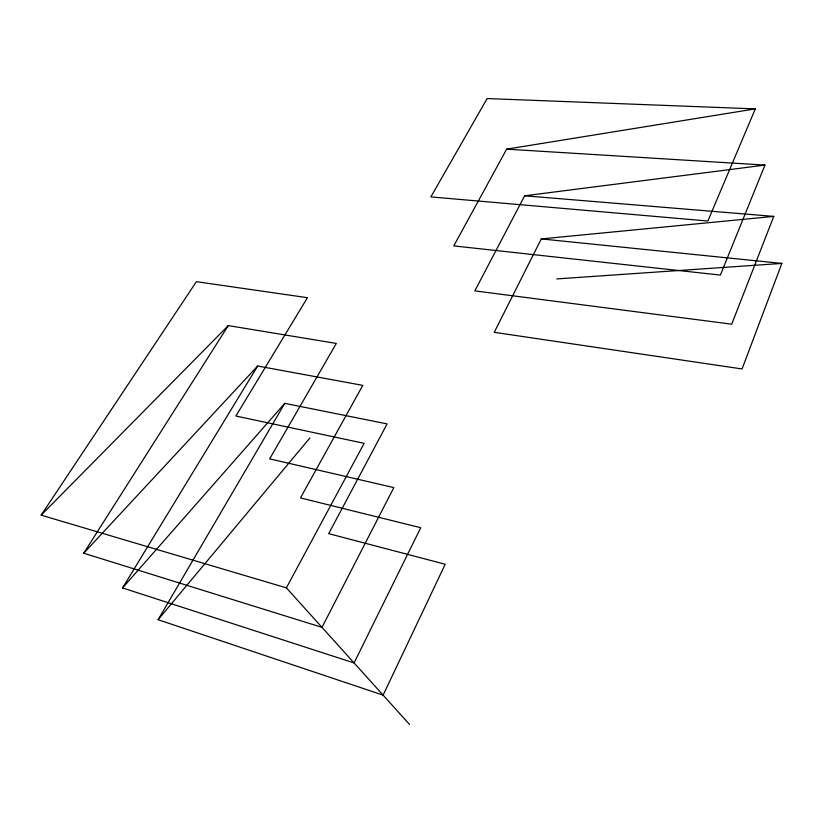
<?xml version="1.0" encoding="UTF-8"?>
<svg xmlns="http://www.w3.org/2000/svg" width="823" height="823" viewBox="0 0 823 823"><rect width="100%" height="100%" fill="white"/><g stroke="black" fill="none" stroke-linecap="round" stroke-linejoin="round"><path stroke-width="1.23" d="M541.297 238.917L781.85 263.422L742.068 368.961L494.232 332.317L541.297 238.917L773.774 216.398L731.719 324.18L474.84 290.879L524.652 195.792L764.968 165.084L720.372 275.088L453.782 245.902L506.659 149.148L755.308 108.883L707.873 221.017L430.851 196.903L487.144 98.554L755.308 108.883M286.373 587.859L364.147 443.33L235.872 416.026L307.442 297.7L196.388 281.672L41.15 515.167L286.373 587.859L409.535 724.446M158.109 619.709L284.779 403.352L387.108 423.907L328.696 533.654L445.212 564.249L383.117 695.147L158.109 619.709L309.901 437.939M122.555 587.931L257.661 366.019L362.778 385.37L300.488 497.915L420.728 527.718L354.075 662.947L122.555 587.931L284.779 403.352M83.72 553.221L228.29 325.589L336.319 343.448L269.677 458.864L393.826 487.597L321.999 627.363L83.72 553.221L257.661 366.019M41.15 515.167L228.29 325.589M556.729 278.925L781.85 263.422M506.659 149.148L764.968 165.084M524.652 195.792L773.774 216.398"/></g></svg>
